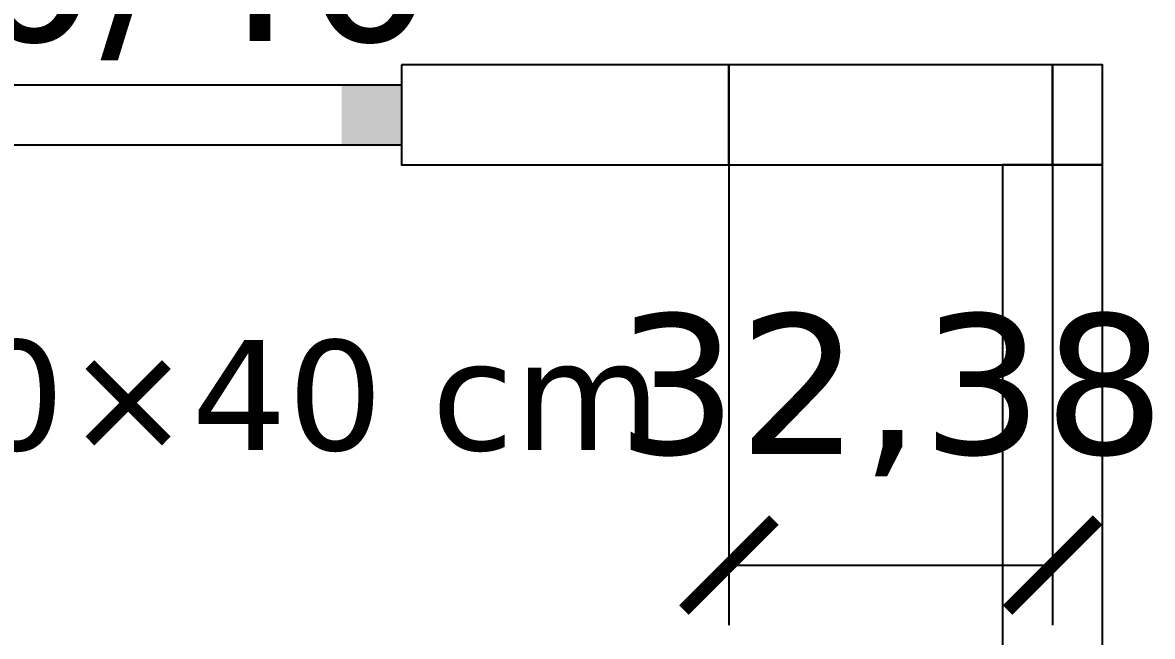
# Model space of a CAD drawing. Header units: centimetres. Extents: x -135 to 4129, y -1176 to 1044.
# Drawn here: x 2781 to 2894, y 648.9 to 710.2 of the extents above; entities that cross this region are included whole.
import ezdxf
from ezdxf.enums import TextEntityAlignment as Align

# ---------------------------------------------------------------- set-up
doc = ezdxf.new("R2010")
doc.units = ezdxf.units.CM
for name, color, linetype in [('MONTAJ_OZEL_OLCU', 6, 'Continuous'), ('MONTAJ_OZEL_PANO', 6, 'Continuous'), ('MONTAJ_STANDART', 7, 'Continuous'), ('MONTAJ_YAZI', 4, 'Continuous'), ('PENCERE', 10, 'Continuous')]:
    doc.layers.add(name, color=color, linetype=linetype)
doc.styles.add('PORTMAN', font='DejaVuSans.ttf')
doc.styles.get("Standard").update_dxf_attribs({"font": 'DejaVuSans.ttf'})
doc.dimstyles.new('PORTMAN', dxfattribs={"dimtxt": 14, "dimasz": 9, "dimexe": 6, "dimexo": 5, "dimgap": 4, "dimtad": 1, "dimtxsty": 'PORTMAN', "dimblk": 'ARCHTICK', "dimcen": 2.5, "dimazin": 3, "dimtfac": 0.5, "dimtmove": 2, "dimatfit": 3})

# ---------------------------------------------------------------- blocks, each defined once
blk = doc.blocks.new('kaynak-pencere-6040')
at = {"layer": 'PENCERE', "color": 1}
for p, q in [((53375.86, 7992.28), (53385.86, 7992.28)), ((53377.86, 7932.28), (53377.86, 7992.28)), ((53383.86, 7932.28), (53383.86, 7992.28)), ((53375.86, 7932.28), (53385.86, 7932.28))]:
    blk.add_line(p, q, dxfattribs=at)
for points in [[(53377.86, 7992.28), (53377.86, 7986.28), (53383.86, 7992.28), (53383.86, 7986.28)], [(53377.86, 7932.28), (53377.86, 7938.28), (53383.86, 7932.28), (53383.86, 7938.28)]]:
    blk.add_solid(points, dxfattribs=at)
at = {"layer": 'PENCERE', "color": 0, "lineweight": 25}
blk.add_text('60/40', height=15.217, rotation=90, dxfattribs=at).set_placement((53373.47, 7935.61))
blk = doc.blocks.new('BOM_P03_PENCERE_600x400')
at = {"layer": 'PENCERE'}
blk.add_blockref('kaynak-pencere-6040', (0, 0), dxfattribs=at)
blk = doc.blocks.new('BOM_D04_1255p0_DIS_P03')
blk.add_lwpolyline([(0, 92.75), (10, 92.75), (10, 125.5), (0, 125.5)], close=True)
at = {"layer": 'PENCERE'}
blk.add_blockref('BOM_P03_PENCERE_600x400', (-53375.862, -7899.528), dxfattribs=at)
blk = doc.blocks.new('MNT_BOM_D04_1255p0_DIS_P03')
blk.add_blockref('BOM_D04_1255p0_DIS_P03', (0, 0))
blk = doc.blocks.new('BOM_D10_323p8_DIS_DOLU')
blk.add_lwpolyline([(0, 0), (10, 0), (10, 32.375), (0, 32.375)], close=True)
blk = doc.blocks.new('MNT_BOM_D10_323p8_DIS_DOLU')
blk.add_blockref('BOM_D10_323p8_DIS_DOLU', (0, 0))
blk = doc.blocks.new('_ARCHTICK')
at = {"color": 0, "linetype": 'BYBLOCK', "const_width": 0.15}
blk.add_lwpolyline([(-0.5, -0.5), (0.5, 0.5)], dxfattribs=at)
blk = doc.blocks.new('BOM_D01_1255p0_DIS_DOLU')
blk.add_lwpolyline([(0, 0), (10, 0), (10, 125.5), (0, 125.5)], close=True)
blk = doc.blocks.new('MNT_BOM_D01_1255p0_DIS_DOLU')
blk.add_blockref('BOM_D01_1255p0_DIS_DOLU', (0, 0))
blk = doc.blocks.new('BOM_B02_DIS_KOSE_50x100')
blk.add_lwpolyline([(0, 0), (5, 0), (5, 10), (0, 10)], close=True)
blk = doc.blocks.new('MNT_BOM_B02_DIS_KOSE_50x100')
blk.add_blockref('BOM_B02_DIS_KOSE_50x100', (0, 0))

msp = doc.modelspace()

# ---------------------------------------------------------------- block references
at = {"layer": 'MONTAJ_OZEL_PANO', "rotation": 270}
msp.add_blockref('MNT_BOM_D10_323p8_DIS_DOLU', (2851.625, 706), dxfattribs=at)
at = {"layer": 'MONTAJ_STANDART', "rotation": 270}
msp.add_blockref('MNT_BOM_D04_1255p0_DIS_P03', (2726.125, 706), dxfattribs=at)
at = {"layer": 'MONTAJ_STANDART'}
for name, p in [('MNT_BOM_B02_DIS_KOSE_50x100', (2884, 696)), ('MNT_BOM_D01_1255p0_DIS_DOLU', (2879, 570.5))]:
    msp.add_blockref(name, p, dxfattribs=at)

# ---------------------------------------------------------------- texts
at = {"layer": 'MONTAJ_YAZI', "style": 'PORTMAN'}
msp.add_text('P03 60×40 cm', height=11, dxfattribs=at).set_placement((2788.875, 673), align=Align.MIDDLE_CENTER)

# ---------------------------------------------------------------- dimensions: what is measured, and where the dimension line sits
at = {"layer": 'MONTAJ_OZEL_OLCU'}
msp.add_linear_dim(base=(2851.625, 656), p1=(2851.625, 706), p2=(2884, 706), dimstyle='PORTMAN', override={"dimtxt": 14, "dimasz": 9, "dimexe": 6, "dimexo": 5, "dimdec": 2, "dimzin": 8, "dimdsep": 44}, dxfattribs=at).render()

doc.saveas('drawing.dxf')
